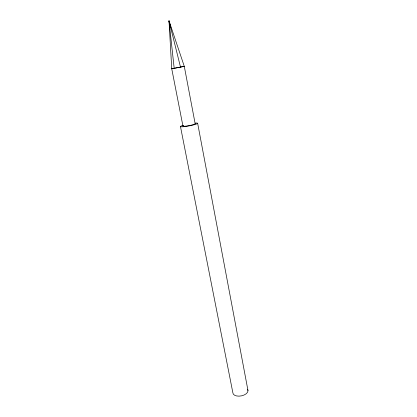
<?xml version="1.0" encoding="UTF-8"?>
<svg xmlns="http://www.w3.org/2000/svg" width="417" height="417" viewBox="0 0 417 417"><rect width="100%" height="100%" fill="white"/><g stroke="black" fill="none" stroke-linecap="round" stroke-linejoin="round"><path stroke-width="0.63" d="M184.246 66.35L171.741 68.784L169.01 20.85L184.288 66.366L195.177 123.823M182.969 126.189L171.736 68.763L172.158 68.659M172.44 68.596L172.977 68.482M171.736 68.763L184.288 66.366M170.902 27.678L169.01 20.85L174.191 68.372M180.519 67.163L169.01 20.85L169.547 24.723M180.462 126.492L232.858 392.767A7.662 4.264 -10.9 0 0 241.599 395.832A7.662 4.264 -10.9 0 0 247.662 389.499M197.658 123.338L247.99 390.567M195.437 123.062A8.773 0.959 -10.9 0 1 194.786 124.568A8.773 0.959 -10.9 0 1 182.583 126.804A8.773 0.959 -10.9 0 1 183.402 125.267M195.114 123.651A6.265 0.688 -10.9 0 1 188.442 125.736A6.265 0.688 -10.9 0 1 183.313 125.762"/></g></svg>
